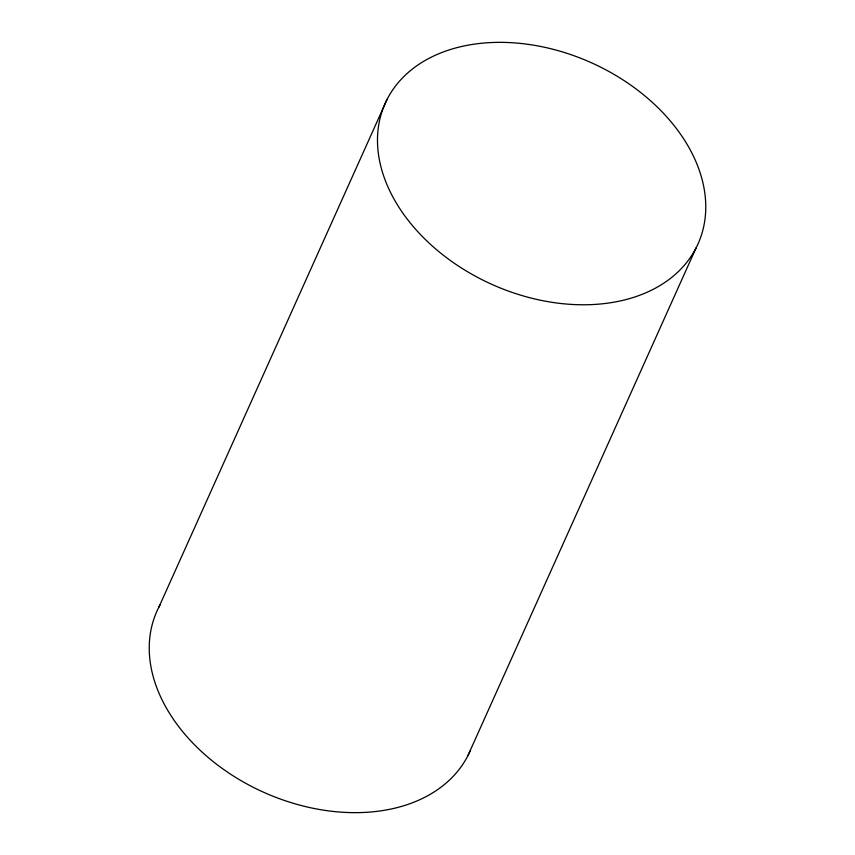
<?xml version="1.0" encoding="UTF-8"?>
<svg xmlns="http://www.w3.org/2000/svg" width="855" height="855" viewBox="0 0 855 855"><rect width="100%" height="100%" fill="white"/><g stroke="black" fill="none" stroke-linecap="round" stroke-linejoin="round"><path stroke-width="1.28" d="M158.891 607.136L387.144 99.255M467.856 755.745L696.109 247.865A171.481 121.474 24.2 0 0 512.444 42.75A171.481 121.474 24.2 0 0 416.321 230.059A171.481 121.474 24.2 0 0 696.109 247.865M470.122 750.989A171.481 121.474 24.2 0 1 259.631 790.415A171.481 121.474 24.2 0 1 160.077 604.902"/></g></svg>
